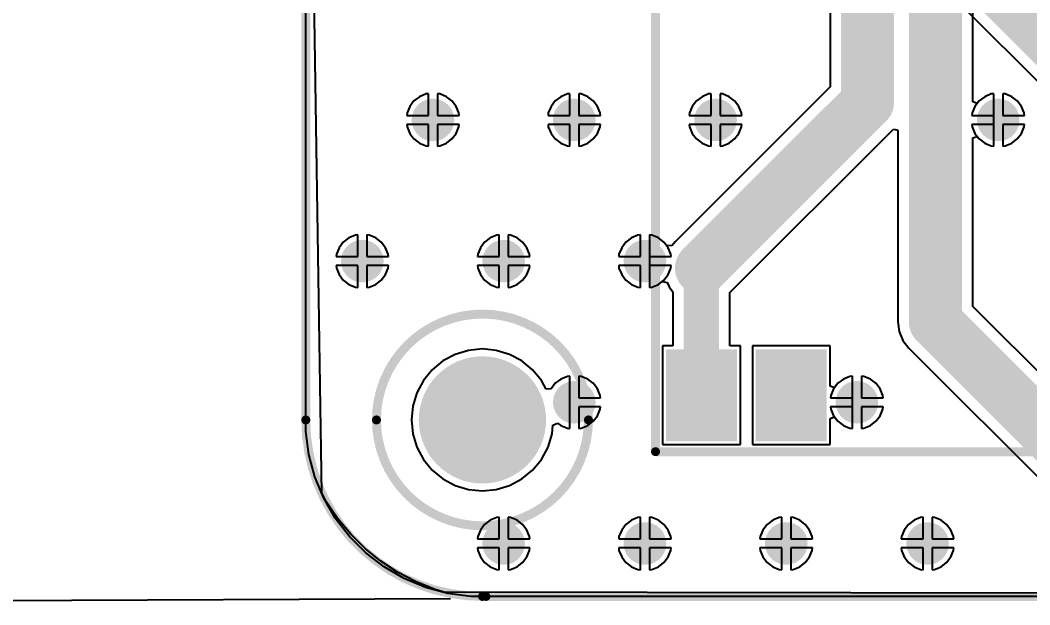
# Model space of a CAD drawing. Header units: millimetres. Extents: x -37 to 96, y -3 to 87.
# Drawn here: x -8.08 to 20.49, y -2.74 to 13.83 of the extents above; entities that cross this region are included whole.
import ezdxf

# ---------------------------------------------------------------- set-up
doc = ezdxf.new("R2010")
doc.units = ezdxf.units.MM
doc.layers.add('AM_5', color=3, linetype='Continuous', lineweight=25)
for name, color, linetype in [('BottomLayer', 5, 'Continuous'), ('BottomSolder', 6, 'Continuous'), ('Mechanical1', 6, 'Continuous'), ('MultiLayer', 9, 'Continuous'), ('PadHoleLayer', 156, 'Continuous'), ('TopLayer', 1, 'Continuous'), ('TopOverlay', 2, 'Continuous'), ('TopPaste', 8, 'Continuous'), ('TopSolder', 216, 'Continuous'), ('ViaHoleLayer', 16, 'Continuous')]:
    doc.layers.add(name, color=color, linetype=linetype)
doc.dimstyles.new('AM_ISO$0', dxfattribs={"dimtxt": 3.5, "dimasz": 3.5, "dimexe": 1, "dimexo": 1, "dimgap": 1.5, "dimtad": 1, "dimdsep": 46, "dimtxsty": 'Standard', "dimcen": 0, "dimclrd": 256, "dimclre": 256, "dimclrt": 2, "dimadec": 0, "dimazin": 2, "dimtp": 0.1, "dimtm": 0.1, "dimtfac": 0.71, "dimtdec": 3, "dimtmove": 0, "dimatfit": 3, "dimfxl": 1, "dimlwd": -1, "dimlwe": -1, "dimarcsym": 1})

# ---------------------------------------------------------------- blocks, each defined once
blk = doc.blocks.new('TMR1SM_SMD_27')
at = {"layer": 'TopLayer'}
for points in [[(-17.3, 14.34), (-14.9, 14.34), (-17.3, 16.14), (-14.9, 16.14)], [(-1.2, 14.34), (1.2, 14.34), (-1.2, 16.14), (1.2, 16.14)], [(-17.3, 11.8), (-14.9, 11.8), (-17.3, 13.6), (-14.9, 13.6)], [(-1.2, 11.8), (1.2, 11.8), (-1.2, 13.6), (1.2, 13.6)], [(-1.2, 1.64), (1.2, 1.64), (-1.2, 3.44), (1.2, 3.44)], [(-17.3, -0.9), (-14.9, -0.9), (-17.3, 0.9), (-14.9, 0.9)], [(-1.2, -0.9), (1.2, -0.9), (-1.2, 0.9), (1.2, 0.9)]]:
    blk.add_solid(points, dxfattribs=at)
at = {"layer": 'TopOverlay', "const_width": 0.254}
for points in [[(1.6, 16.5), (-17.7, 16.5)], [(-17.7, -1.3), (-17.7, 16.5)], [(1.6, -1.3), (1.6, 16.5)], [(-17.2, -1.3), (-17.7, -1.3)], [(1.6, -1.3), (-17.2, -1.3)]]:
    blk.add_lwpolyline(points, dxfattribs=at)
at = {"layer": 'TopOverlay', "const_width": 0.127}
for points in [[(-17.764, 16.5, 1), (-17.637, 16.5, 1)], [(-17.764, 16.5, 1), (-17.637, 16.5, 1)], [(1.536, 16.5, 1), (1.663, 16.5, 1)], [(1.536, 16.5, 1), (1.663, 16.5, 1)], [(-17.764, -1.3, 1), (-17.637, -1.3, 1)], [(-17.764, -1.3, 1), (-17.637, -1.3, 1)], [(-17.264, -1.3, 1), (-17.137, -1.3, 1)], [(-17.264, -1.3, 1), (-17.137, -1.3, 1)], [(1.536, -1.3, 1), (1.663, -1.3, 1)], [(1.536, -1.3, 1), (1.663, -1.3, 1)]]:
    blk.add_lwpolyline(points, format="xyb", close=True, dxfattribs=at)
at = {"layer": 'TopPaste'}
for points in [[(-17.3, 14.34), (-14.9, 14.34), (-17.3, 16.14), (-14.9, 16.14)], [(-1.2, 14.34), (1.2, 14.34), (-1.2, 16.14), (1.2, 16.14)], [(-17.3, 11.8), (-14.9, 11.8), (-17.3, 13.6), (-14.9, 13.6)], [(-1.2, 11.8), (1.2, 11.8), (-1.2, 13.6), (1.2, 13.6)], [(-1.2, 1.64), (1.2, 1.64), (-1.2, 3.44), (1.2, 3.44)], [(-17.3, -0.9), (-14.9, -0.9), (-17.3, 0.9), (-14.9, 0.9)], [(-1.2, -0.9), (1.2, -0.9), (-1.2, 0.9), (1.2, 0.9)]]:
    blk.add_solid(points, dxfattribs=at)
at = {"layer": 'TopSolder'}
for points in [[(-17.402, 14.238), (-14.798, 14.238), (-17.402, 16.242), (-14.798, 16.242)], [(-1.302, 14.238), (1.302, 14.238), (-1.302, 16.242), (1.302, 16.242)], [(-17.402, 11.698), (-14.798, 11.698), (-17.402, 13.702), (-14.798, 13.702)], [(-1.302, 11.698), (1.302, 11.698), (-1.302, 13.702), (1.302, 13.702)], [(-1.302, 1.538), (1.302, 1.538), (-1.302, 3.542), (1.302, 3.542)], [(-17.402, -1.002), (-14.798, -1.002), (-17.402, 1.002), (-14.798, 1.002)], [(-1.302, -1.002), (1.302, -1.002), (-1.302, 1.002), (1.302, 1.002)]]:
    blk.add_solid(points, dxfattribs=at)
blk = doc.blocks.new('*D63')
at = {"layer": 'AM_5', "linetype": 'ByBlock', "transparency": 16777216}
for p, q in [((3.836, 59.996), (-36.662, 59.825)), ((-35.647, 56.329), (-35.413, 0.766)), ((4.1, -2.568), (-36.398, -2.739))]:
    blk.add_line(p, q, dxfattribs=at)
at = {"layer": 'AM_5', "transparency": 16777216}
for points in [[(-35.064, 56.332), (-36.23, 56.327), (-35.662, 59.829)], [(-34.829, 0.768), (-35.996, 0.763), (-35.398, -2.734)]]:
    blk.add_solid(points, dxfattribs=at)
at = {"layer": 'Defpoints', "color": 0, "transparency": 16777216}
for p in [(4.836, 60), (5.1, -2.564), (-35.398, -2.734)]:
    blk.add_point(p, dxfattribs=at)
at = {"layer": 'AM_5', "color": 2, "transparency": 16777216, "insert": (-32.28, 28.561), "char_height": 3.5, "attachment_point": 5, "rotation": 270.2416}
blk.add_mtext('62.56', dxfattribs=at)

msp = doc.modelspace()

# ---------------------------------------------------------------- linework, layer by layer
at = {"layer": 'BottomLayer'}
for p, q in [((0, 2.5), (0, 30.194)), ((7.272, 25.531), (28.748, 4.054)), ((3.403, 11.735), (3.22, 11.659)), ((3.473, 11.744), (3.403, 11.735)), ((3.473, 11.127), (3.473, 11.744)), ((3.797, 11.735), (3.727, 11.744)), ((3.727, 11.744), (3.727, 11.127)), ((3.98, 11.659), (3.797, 11.735)), ((7.403, 11.735), (7.22, 11.659)), ((7.473, 11.744), (7.403, 11.735)), ((7.473, 11.127), (7.473, 11.744)), ((7.797, 11.735), (7.727, 11.744)), ((7.727, 11.744), (7.727, 11.127)), ((7.98, 11.659), (7.797, 11.735)), ((11.403, 11.735), (11.22, 11.659)), ((11.473, 11.744), (11.403, 11.735)), ((11.473, 11.127), (11.473, 11.744)), ((11.797, 11.735), (11.727, 11.744)), ((11.727, 11.744), (11.727, 11.127)), ((11.98, 11.659), (11.797, 11.735)), ((19.403, 11.735), (19.22, 11.659)), ((19.473, 11.744), (19.403, 11.735)), ((19.473, 11.127), (19.473, 11.744)), ((19.797, 11.735), (19.727, 11.744)), ((19.727, 11.744), (19.727, 11.127)), ((19.98, 11.659), (19.797, 11.735)), ((3.062, 11.538), (2.941, 11.38)), ((3.22, 11.659), (3.062, 11.538)), ((4.138, 11.538), (3.98, 11.659)), ((4.259, 11.38), (4.138, 11.538)), ((7.062, 11.538), (6.941, 11.38)), ((7.22, 11.659), (7.062, 11.538)), ((8.138, 11.538), (7.98, 11.659)), ((8.259, 11.38), (8.138, 11.538)), ((11.062, 11.538), (10.941, 11.38)), ((11.22, 11.659), (11.062, 11.538)), ((12.138, 11.538), (11.98, 11.659)), ((12.259, 11.38), (12.138, 11.538)), ((19.062, 11.538), (18.941, 11.38)), ((19.22, 11.659), (19.062, 11.538)), ((20.138, 11.538), (19.98, 11.659)), ((20.259, 11.38), (20.138, 11.538)), ((2.865, 11.197), (2.856, 11.127)), ((2.941, 11.38), (2.865, 11.197)), ((4.335, 11.197), (4.259, 11.38)), ((4.344, 11.127), (4.335, 11.197)), ((6.865, 11.197), (6.856, 11.127)), ((6.941, 11.38), (6.865, 11.197)), ((8.335, 11.197), (8.259, 11.38)), ((8.344, 11.127), (8.335, 11.197)), ((10.865, 11.197), (10.856, 11.127)), ((10.941, 11.38), (10.865, 11.197)), ((12.335, 11.197), (12.259, 11.38)), ((12.344, 11.127), (12.335, 11.197)), ((18.865, 11.197), (18.856, 11.127)), ((18.941, 11.38), (18.865, 11.197)), ((20.335, 11.197), (20.259, 11.38)), ((20.344, 11.127), (20.335, 11.197)), ((2.856, 11.127), (3.473, 11.127)), ((3.473, 10.873), (2.856, 10.873)), ((2.856, 10.873), (2.865, 10.803)), ((3.473, 10.256), (3.473, 10.873)), ((3.727, 11.127), (4.344, 11.127)), ((4.344, 10.873), (3.727, 10.873)), ((3.727, 10.873), (3.727, 10.256)), ((4.335, 10.803), (4.344, 10.873)), ((6.856, 11.127), (7.473, 11.127)), ((7.473, 10.873), (6.856, 10.873)), ((6.856, 10.873), (6.865, 10.803)), ((7.473, 10.256), (7.473, 10.873)), ((7.727, 11.127), (8.344, 11.127)), ((8.344, 10.873), (7.727, 10.873)), ((7.727, 10.873), (7.727, 10.256)), ((8.335, 10.803), (8.344, 10.873)), ((10.856, 11.127), (11.473, 11.127)), ((11.473, 10.873), (10.856, 10.873)), ((10.856, 10.873), (10.865, 10.803)), ((11.473, 10.256), (11.473, 10.873)), ((11.727, 11.127), (12.344, 11.127)), ((12.344, 10.873), (11.727, 10.873)), ((11.727, 10.873), (11.727, 10.256)), ((12.335, 10.803), (12.344, 10.873)), ((18.856, 11.127), (19.473, 11.127)), ((19.473, 10.873), (18.856, 10.873)), ((18.856, 10.873), (18.865, 10.803)), ((19.473, 10.256), (19.473, 10.873)), ((19.727, 11.127), (20.344, 11.127)), ((20.344, 10.873), (19.727, 10.873)), ((19.727, 10.873), (19.727, 10.256)), ((20.335, 10.803), (20.344, 10.873)), ((2.865, 10.803), (2.941, 10.62)), ((2.941, 10.62), (3.062, 10.462)), ((4.138, 10.462), (4.259, 10.62)), ((4.259, 10.62), (4.335, 10.803)), ((6.865, 10.803), (6.941, 10.62)), ((6.941, 10.62), (7.062, 10.462)), ((8.138, 10.462), (8.259, 10.62)), ((8.259, 10.62), (8.335, 10.803)), ((10.865, 10.803), (10.941, 10.62)), ((10.941, 10.62), (11.062, 10.462)), ((12.138, 10.462), (12.259, 10.62)), ((12.259, 10.62), (12.335, 10.803)), ((18.865, 10.803), (18.941, 10.62)), ((18.941, 10.62), (19.062, 10.462)), ((20.138, 10.462), (20.259, 10.62)), ((20.259, 10.62), (20.335, 10.803)), ((3.062, 10.462), (3.22, 10.341)), ((3.22, 10.341), (3.403, 10.265)), ((3.797, 10.265), (3.98, 10.341)), ((3.98, 10.341), (4.138, 10.462)), ((7.062, 10.462), (7.22, 10.341)), ((7.22, 10.341), (7.403, 10.265)), ((7.797, 10.265), (7.98, 10.341)), ((7.98, 10.341), (8.138, 10.462)), ((11.062, 10.462), (11.22, 10.341)), ((11.22, 10.341), (11.403, 10.265)), ((11.797, 10.265), (11.98, 10.341)), ((11.98, 10.341), (12.138, 10.462)), ((19.062, 10.462), (19.22, 10.341)), ((19.22, 10.341), (19.403, 10.265)), ((19.797, 10.265), (19.98, 10.341)), ((19.98, 10.341), (20.138, 10.462)), ((3.403, 10.265), (3.473, 10.256)), ((3.727, 10.256), (3.797, 10.265)), ((7.403, 10.265), (7.473, 10.256)), ((7.727, 10.256), (7.797, 10.265)), ((11.403, 10.265), (11.473, 10.256)), ((11.727, 10.256), (11.797, 10.265)), ((19.403, 10.265), (19.473, 10.256)), ((19.727, 10.256), (19.797, 10.265)), ((1.403, 7.735), (1.22, 7.659)), ((1.473, 7.744), (1.403, 7.735)), ((1.473, 7.127), (1.473, 7.744)), ((1.797, 7.735), (1.727, 7.744)), ((1.727, 7.744), (1.727, 7.127)), ((1.98, 7.659), (1.797, 7.735)), ((5.403, 7.735), (5.22, 7.659)), ((5.473, 7.744), (5.403, 7.735)), ((5.473, 7.127), (5.473, 7.744)), ((5.797, 7.735), (5.727, 7.744)), ((5.727, 7.744), (5.727, 7.127)), ((5.98, 7.659), (5.797, 7.735)), ((9.403, 7.735), (9.22, 7.659)), ((9.473, 7.744), (9.403, 7.735)), ((9.473, 7.127), (9.473, 7.744)), ((9.797, 7.735), (9.727, 7.744)), ((9.727, 7.744), (9.727, 7.127)), ((9.98, 7.659), (9.797, 7.735)), ((1.062, 7.538), (0.941, 7.38)), ((1.22, 7.659), (1.062, 7.538)), ((2.138, 7.538), (1.98, 7.659)), ((2.259, 7.38), (2.138, 7.538)), ((5.062, 7.538), (4.941, 7.38)), ((5.22, 7.659), (5.062, 7.538)), ((6.138, 7.538), (5.98, 7.659)), ((6.259, 7.38), (6.138, 7.538)), ((9.062, 7.538), (8.941, 7.38)), ((9.22, 7.659), (9.062, 7.538)), ((10.138, 7.538), (9.98, 7.659)), ((10.259, 7.38), (10.138, 7.538)), ((0.865, 7.197), (0.856, 7.127)), ((0.941, 7.38), (0.865, 7.197)), ((2.335, 7.197), (2.259, 7.38)), ((2.344, 7.127), (2.335, 7.197)), ((4.865, 7.197), (4.856, 7.127)), ((4.941, 7.38), (4.865, 7.197)), ((6.335, 7.197), (6.259, 7.38)), ((6.344, 7.127), (6.335, 7.197)), ((8.865, 7.197), (8.856, 7.127)), ((8.941, 7.38), (8.865, 7.197)), ((10.335, 7.197), (10.259, 7.38)), ((10.344, 7.127), (10.335, 7.197)), ((0.856, 7.127), (1.473, 7.127)), ((1.473, 6.873), (0.856, 6.873)), ((0.856, 6.873), (0.865, 6.803)), ((1.473, 6.256), (1.473, 6.873)), ((1.727, 7.127), (2.344, 7.127)), ((2.344, 6.873), (1.727, 6.873)), ((1.727, 6.873), (1.727, 6.256)), ((2.335, 6.803), (2.344, 6.873)), ((4.856, 7.127), (5.473, 7.127)), ((5.473, 6.873), (4.856, 6.873)), ((4.856, 6.873), (4.865, 6.803)), ((5.473, 6.256), (5.473, 6.873)), ((5.727, 7.127), (6.344, 7.127)), ((6.344, 6.873), (5.727, 6.873)), ((5.727, 6.873), (5.727, 6.256)), ((6.335, 6.803), (6.344, 6.873)), ((8.856, 7.127), (9.473, 7.127)), ((9.473, 6.873), (8.856, 6.873)), ((8.856, 6.873), (8.865, 6.803)), ((9.473, 6.256), (9.473, 6.873)), ((9.727, 7.127), (10.344, 7.127)), ((10.344, 6.873), (9.727, 6.873)), ((9.727, 6.873), (9.727, 6.256)), ((10.335, 6.803), (10.344, 6.873)), ((0.865, 6.803), (0.941, 6.62)), ((0.941, 6.62), (1.062, 6.462)), ((2.138, 6.462), (2.259, 6.62)), ((2.259, 6.62), (2.335, 6.803)), ((4.865, 6.803), (4.941, 6.62)), ((4.941, 6.62), (5.062, 6.462)), ((6.138, 6.462), (6.259, 6.62)), ((6.259, 6.62), (6.335, 6.803)), ((8.865, 6.803), (8.941, 6.62)), ((8.941, 6.62), (9.062, 6.462)), ((10.138, 6.462), (10.259, 6.62)), ((10.259, 6.62), (10.335, 6.803)), ((1.062, 6.462), (1.22, 6.341)), ((1.22, 6.341), (1.403, 6.265)), ((1.797, 6.265), (1.98, 6.341)), ((1.98, 6.341), (2.138, 6.462)), ((5.062, 6.462), (5.22, 6.341)), ((5.22, 6.341), (5.403, 6.265)), ((5.797, 6.265), (5.98, 6.341)), ((5.98, 6.341), (6.138, 6.462)), ((9.062, 6.462), (9.22, 6.341)), ((9.22, 6.341), (9.403, 6.265)), ((9.797, 6.265), (9.98, 6.341)), ((9.98, 6.341), (10.138, 6.462)), ((1.403, 6.265), (1.473, 6.256)), ((1.727, 6.256), (1.797, 6.265)), ((5.403, 6.265), (5.473, 6.256)), ((5.727, 6.256), (5.797, 6.265)), ((9.403, 6.265), (9.473, 6.256)), ((9.727, 6.256), (9.797, 6.265)), ((4.231, 4.357), (3.883, 4.171)), ((4.608, 4.471), (4.231, 4.357)), ((5, 4.51), (4.608, 4.471)), ((5.392, 4.471), (5, 4.51)), ((5.769, 4.357), (5.392, 4.471)), ((6.117, 4.171), (5.769, 4.357)), ((3.883, 4.171), (3.579, 3.921)), ((6.421, 3.921), (6.117, 4.171)), ((3.579, 3.921), (3.329, 3.617)), ((6.671, 3.617), (6.421, 3.921)), ((7.403, 3.735), (7.22, 3.659)), ((7.473, 3.744), (7.403, 3.735)), ((7.473, 3), (7.473, 3.744)), ((7.797, 3.735), (7.727, 3.744)), ((7.727, 3.744), (7.727, 3.127)), ((7.98, 3.659), (7.797, 3.735)), ((15.403, 3.735), (15.22, 3.659)), ((15.473, 3.744), (15.403, 3.735)), ((15.473, 3.127), (15.473, 3.744)), ((15.797, 3.735), (15.727, 3.744)), ((15.727, 3.744), (15.727, 3.127)), ((15.98, 3.659), (15.797, 3.735)), ((3.329, 3.617), (3.143, 3.269)), ((6.801, 3.373), (6.671, 3.617)), ((7.062, 3.538), (6.941, 3.38)), ((7.22, 3.659), (7.062, 3.538)), ((8.138, 3.538), (7.98, 3.659)), ((8.259, 3.38), (8.138, 3.538)), ((15.062, 3.538), (14.941, 3.38)), ((15.22, 3.659), (15.062, 3.538)), ((16.138, 3.538), (15.98, 3.659)), ((16.259, 3.38), (16.138, 3.538)), ((3.143, 3.269), (3.029, 2.892)), ((6.941, 3.38), (6.801, 3.373)), ((6.941, 3.38), (6.941, 3.38)), ((8.335, 3.197), (8.259, 3.38)), ((8.344, 3.127), (8.335, 3.197)), ((14.865, 3.197), (14.856, 3.127)), ((14.941, 3.38), (14.865, 3.197)), ((16.335, 3.197), (16.259, 3.38)), ((16.344, 3.127), (16.335, 3.197)), ((3.029, 2.892), (2.99, 2.5)), ((7.473, 2.256), (7.473, 3)), ((7.727, 3.127), (8.344, 3.127)), ((8.344, 2.873), (7.727, 2.873)), ((7.727, 2.873), (7.727, 2.256)), ((8.335, 2.803), (8.344, 2.873)), ((14.856, 3.127), (15.473, 3.127)), ((15.473, 2.873), (14.856, 2.873)), ((14.856, 2.873), (14.865, 2.803)), ((15.473, 2.256), (15.473, 2.873)), ((15.727, 3.127), (16.344, 3.127)), ((16.344, 2.873), (15.727, 2.873)), ((15.727, 2.873), (15.727, 2.256)), ((16.335, 2.803), (16.344, 2.873)), ((8.138, 2.462), (8.259, 2.62)), ((8.259, 2.62), (8.335, 2.803)), ((14.865, 2.803), (14.941, 2.62)), ((14.941, 2.62), (15.062, 2.462)), ((16.138, 2.462), (16.259, 2.62)), ((16.259, 2.62), (16.335, 2.803)), ((0, 2.172), (0, 2.5)), ((0, 2.5), (0, 2.5)), ((2.99, 2.5), (3.029, 2.108)), ((6.971, 2.108), (6.995, 2.354)), ((6.995, 2.354), (7.129, 2.411)), ((7.129, 2.411), (7.22, 2.341)), ((7.22, 2.341), (7.403, 2.265)), ((7.797, 2.265), (7.98, 2.341)), ((7.98, 2.341), (8.138, 2.462)), ((15.062, 2.462), (15.22, 2.341)), ((15.22, 2.341), (15.403, 2.265)), ((15.797, 2.265), (15.98, 2.341)), ((15.98, 2.341), (16.138, 2.462)), ((0.086, 1.522), (0, 2.172)), ((3.029, 2.108), (3.143, 1.731)), ((6.857, 1.731), (6.971, 2.108)), ((7.403, 2.265), (7.473, 2.256)), ((7.727, 2.256), (7.797, 2.265)), ((15.403, 2.265), (15.473, 2.256)), ((15.727, 2.256), (15.797, 2.265)), ((3.143, 1.731), (3.329, 1.383)), ((6.671, 1.383), (6.857, 1.731)), ((0.255, 0.889), (0.086, 1.522)), ((3.329, 1.383), (3.579, 1.079)), ((6.421, 1.079), (6.671, 1.383)), ((0.506, 0.284), (0.255, 0.889)), ((3.579, 1.079), (3.883, 0.829)), ((6.117, 0.829), (6.421, 1.079)), ((3.883, 0.829), (4.231, 0.643)), ((4.231, 0.643), (4.608, 0.529)), ((5.392, 0.529), (5.769, 0.643)), ((5.769, 0.643), (6.117, 0.829)), ((4.608, 0.529), (5, 0.49)), ((5, 0.49), (5.392, 0.529)), ((0.834, -0.284), (0.506, 0.284)), ((1.233, -0.804), (0.834, -0.284)), ((5.403, -0.265), (5.22, -0.341)), ((5.473, -0.256), (5.403, -0.265)), ((5.473, -0.873), (5.473, -0.256)), ((5.797, -0.265), (5.727, -0.256)), ((5.727, -0.256), (5.727, -0.873)), ((5.98, -0.341), (5.797, -0.265)), ((9.403, -0.265), (9.22, -0.341)), ((9.473, -0.256), (9.403, -0.265)), ((9.473, -0.873), (9.473, -0.256)), ((9.797, -0.265), (9.727, -0.256)), ((9.727, -0.256), (9.727, -0.873)), ((9.98, -0.341), (9.797, -0.265)), ((13.403, -0.265), (13.22, -0.341)), ((13.473, -0.256), (13.403, -0.265)), ((13.473, -0.873), (13.473, -0.256)), ((13.797, -0.265), (13.727, -0.256)), ((13.727, -0.256), (13.727, -0.873)), ((13.98, -0.341), (13.797, -0.265)), ((17.403, -0.265), (17.22, -0.341)), ((17.473, -0.256), (17.403, -0.265)), ((17.473, -0.873), (17.473, -0.256)), ((17.797, -0.265), (17.727, -0.256)), ((17.727, -0.256), (17.727, -0.873)), ((17.98, -0.341), (17.797, -0.265)), ((5.062, -0.462), (4.941, -0.62)), ((5.22, -0.341), (5.062, -0.462)), ((6.138, -0.462), (5.98, -0.341)), ((6.259, -0.62), (6.138, -0.462)), ((9.062, -0.462), (8.941, -0.62)), ((9.22, -0.341), (9.062, -0.462)), ((10.138, -0.462), (9.98, -0.341)), ((10.259, -0.62), (10.138, -0.462)), ((13.062, -0.462), (12.941, -0.62)), ((13.22, -0.341), (13.062, -0.462)), ((14.138, -0.462), (13.98, -0.341)), ((14.259, -0.62), (14.138, -0.462)), ((17.062, -0.462), (16.941, -0.62)), ((17.22, -0.341), (17.062, -0.462)), ((18.138, -0.462), (17.98, -0.341)), ((18.259, -0.62), (18.138, -0.462)), ((1.696, -1.267), (1.233, -0.804)), ((4.865, -0.803), (4.856, -0.873)), ((4.941, -0.62), (4.865, -0.803)), ((6.335, -0.803), (6.259, -0.62)), ((6.344, -0.873), (6.335, -0.803)), ((8.865, -0.803), (8.856, -0.873)), ((8.941, -0.62), (8.865, -0.803)), ((10.335, -0.803), (10.259, -0.62)), ((10.344, -0.873), (10.335, -0.803)), ((12.865, -0.803), (12.856, -0.873)), ((12.941, -0.62), (12.865, -0.803)), ((14.335, -0.803), (14.259, -0.62)), ((14.344, -0.873), (14.335, -0.803)), ((16.865, -0.803), (16.856, -0.873)), ((16.941, -0.62), (16.865, -0.803)), ((18.335, -0.803), (18.259, -0.62)), ((18.344, -0.873), (18.335, -0.803)), ((4.856, -0.873), (5.473, -0.873)), ((5.473, -1.127), (4.856, -1.127)), ((4.856, -1.127), (4.865, -1.197)), ((5.473, -1.744), (5.473, -1.127)), ((5.727, -0.873), (6.344, -0.873)), ((6.344, -1.127), (5.727, -1.127)), ((5.727, -1.127), (5.727, -1.744)), ((6.335, -1.197), (6.344, -1.127)), ((8.856, -0.873), (9.473, -0.873)), ((9.473, -1.127), (8.856, -1.127)), ((8.856, -1.127), (8.865, -1.197)), ((9.473, -1.744), (9.473, -1.127)), ((9.727, -0.873), (10.344, -0.873)), ((10.344, -1.127), (9.727, -1.127)), ((9.727, -1.127), (9.727, -1.744)), ((10.335, -1.197), (10.344, -1.127)), ((12.856, -0.873), (13.473, -0.873)), ((13.473, -1.127), (12.856, -1.127)), ((12.856, -1.127), (12.865, -1.197)), ((13.473, -1.744), (13.473, -1.127)), ((13.727, -0.873), (14.344, -0.873)), ((14.344, -1.127), (13.727, -1.127)), ((13.727, -1.127), (13.727, -1.744)), ((14.335, -1.197), (14.344, -1.127)), ((16.856, -0.873), (17.473, -0.873)), ((17.473, -1.127), (16.856, -1.127)), ((16.856, -1.127), (16.865, -1.197)), ((17.473, -1.744), (17.473, -1.127)), ((17.727, -0.873), (18.344, -0.873)), ((18.344, -1.127), (17.727, -1.127)), ((17.727, -1.127), (17.727, -1.744)), ((18.335, -1.197), (18.344, -1.127)), ((2.216, -1.666), (1.696, -1.267)), ((4.865, -1.197), (4.941, -1.38)), ((4.941, -1.38), (5.062, -1.538)), ((6.138, -1.538), (6.259, -1.38)), ((6.259, -1.38), (6.335, -1.197)), ((8.865, -1.197), (8.941, -1.38)), ((8.941, -1.38), (9.062, -1.538)), ((10.138, -1.538), (10.259, -1.38)), ((10.259, -1.38), (10.335, -1.197)), ((12.865, -1.197), (12.941, -1.38)), ((12.941, -1.38), (13.062, -1.538)), ((14.138, -1.538), (14.259, -1.38)), ((14.259, -1.38), (14.335, -1.197)), ((16.865, -1.197), (16.941, -1.38)), ((16.941, -1.38), (17.062, -1.538)), ((18.138, -1.538), (18.259, -1.38)), ((18.259, -1.38), (18.335, -1.197)), ((2.784, -1.994), (2.216, -1.666)), ((5.062, -1.538), (5.22, -1.659)), ((5.22, -1.659), (5.403, -1.735)), ((5.797, -1.735), (5.98, -1.659)), ((5.98, -1.659), (6.138, -1.538)), ((9.062, -1.538), (9.22, -1.659)), ((9.22, -1.659), (9.403, -1.735)), ((9.797, -1.735), (9.98, -1.659)), ((9.98, -1.659), (10.138, -1.538)), ((13.062, -1.538), (13.22, -1.659)), ((13.22, -1.659), (13.403, -1.735)), ((13.797, -1.735), (13.98, -1.659)), ((13.98, -1.659), (14.138, -1.538)), ((17.062, -1.538), (17.22, -1.659)), ((17.22, -1.659), (17.403, -1.735)), ((17.797, -1.735), (17.98, -1.659)), ((17.98, -1.659), (18.138, -1.538)), ((3.389, -2.245), (2.784, -1.994)), ((5.403, -1.735), (5.473, -1.744)), ((5.727, -1.744), (5.797, -1.735)), ((9.403, -1.735), (9.473, -1.744)), ((9.727, -1.744), (9.797, -1.735)), ((13.403, -1.735), (13.473, -1.744)), ((13.727, -1.744), (13.797, -1.735)), ((17.403, -1.735), (17.473, -1.744)), ((17.727, -1.744), (17.797, -1.735)), ((4.022, -2.414), (3.389, -2.245)), ((4.672, -2.5), (4.022, -2.414)), ((5, -2.5), (4.672, -2.5)), ((69, -2.5), (5, -2.5))]:
    msp.add_line(p, q, dxfattribs=at)
at = {"layer": 'BottomLayer', "const_width": 1.5}
msp.add_lwpolyline([(7.2, 27.1), (29.7, 4.6)], dxfattribs=at)
at = {"layer": 'BottomLayer'}
for points, const_width in [([(3.35, 11, 1), (3.85, 11, 1)], 0.5), ([(7.35, 11, 1), (7.85, 11, 1)], 0.5), ([(11.35, 11, 1), (11.85, 11, 1)], 0.5), ([(19.35, 11, 1), (19.85, 11, 1)], 0.5), ([(1.35, 7, 1), (1.85, 7, 1)], 0.5), ([(5.35, 7, 1), (5.85, 7, 1)], 0.5), ([(9.35, 7, 1), (9.85, 7, 1)], 0.5), ([(4.15, 2.5, 1), (5.85, 2.5, 1)], 1.7), ([(7.35, 3, 1), (7.85, 3, 1)], 0.5), ([(15.35, 3, 1), (15.85, 3, 1)], 0.5), ([(5.35, -1, 1), (5.85, -1, 1)], 0.5), ([(9.35, -1, 1), (9.85, -1, 1)], 0.5), ([(13.35, -1, 1), (13.85, -1, 1)], 0.5), ([(17.35, -1, 1), (17.85, -1, 1)], 0.5)]:
    msp.add_lwpolyline(points, format="xyb", close=True, dxfattribs=dict(at, const_width=const_width))
at = {"layer": 'BottomSolder'}
for points, const_width in [([(3.299, 11, 1), (3.901, 11, 1)], 0.602), ([(7.299, 11, 1), (7.901, 11, 1)], 0.602), ([(11.299, 11, 1), (11.901, 11, 1)], 0.602), ([(19.299, 11, 1), (19.901, 11, 1)], 0.602), ([(1.299, 7, 1), (1.901, 7, 1)], 0.602), ([(5.299, 7, 1), (5.901, 7, 1)], 0.602), ([(9.299, 7, 1), (9.901, 7, 1)], 0.602), ([(4.099, 2.5, 1), (5.901, 2.5, 1)], 1.802), ([(7.299, 3, 1), (7.901, 3, 1)], 0.602), ([(15.299, 3, 1), (15.901, 3, 1)], 0.602), ([(5.299, -1, 1), (5.901, -1, 1)], 0.602), ([(9.299, -1, 1), (9.901, -1, 1)], 0.602), ([(13.299, -1, 1), (13.901, -1, 1)], 0.602), ([(17.299, -1, 1), (17.901, -1, 1)], 0.602)]:
    msp.add_lwpolyline(points, format="xyb", close=True, dxfattribs=dict(at, const_width=const_width))
at = {"layer": 'Mechanical1', "const_width": 0.254}
for points in [[(0, 2.5), (0, 55.1)], [(5.1, -2.5), (90.1, -2.5)]]:
    msp.add_lwpolyline(points, dxfattribs=at)
at = {"layer": 'Mechanical1', "const_width": 0.127}
for points in [[(-0.064, 2.5, 1), (0.063, 2.5, 1)], [(-0.063, 2.5, 1), (0.064, 2.5, 1)], [(4.937, -2.5, 1), (5.064, -2.5, 1)], [(5.036, -2.5, 1), (5.163, -2.5, 1)]]:
    msp.add_lwpolyline(points, format="xyb", close=True, dxfattribs=at)
at = {"layer": 'Mechanical1', "const_width": 0.254}
msp.add_lwpolyline([(5, -2.5, -0.414214), (0, 2.5)], format="xyb", dxfattribs=at)
at = {"layer": 'MultiLayer'}
for points, const_width in [([(3.35, 11, 1), (3.85, 11, 1)], 0.5), ([(7.35, 11, 1), (7.85, 11, 1)], 0.5), ([(11.35, 11, 1), (11.85, 11, 1)], 0.5), ([(19.35, 11, 1), (19.85, 11, 1)], 0.5), ([(1.35, 7, 1), (1.85, 7, 1)], 0.5), ([(5.35, 7, 1), (5.85, 7, 1)], 0.5), ([(9.35, 7, 1), (9.85, 7, 1)], 0.5), ([(4.15, 2.5, 1), (5.85, 2.5, 1)], 1.7), ([(7.35, 3, 1), (7.85, 3, 1)], 0.5), ([(15.35, 3, 1), (15.85, 3, 1)], 0.5), ([(5.35, -1, 1), (5.85, -1, 1)], 0.5), ([(9.35, -1, 1), (9.85, -1, 1)], 0.5), ([(13.35, -1, 1), (13.85, -1, 1)], 0.5), ([(17.35, -1, 1), (17.85, -1, 1)], 0.5)]:
    msp.add_lwpolyline(points, format="xyb", close=True, dxfattribs=dict(at, const_width=const_width))
at = {"layer": 'PadHoleLayer', "const_width": 1.7}
msp.add_lwpolyline([(4.15, 2.5, 1), (5.85, 2.5, 1)], format="xyb", close=True, dxfattribs=at)
at = {"layer": 'TopLayer'}
for p, q in [((0.452, 0.424), (0.006, 30.004)), ((14.841, 24.768), (14.841, 11.939)), ((18.88, 11.509), (18.88, 18.491)), ((3.403, 11.735), (3.22, 11.659)), ((3.473, 11.744), (3.403, 11.735)), ((3.473, 11.127), (3.473, 11.744)), ((3.797, 11.735), (3.727, 11.744)), ((3.727, 11.744), (3.727, 11.127)), ((3.98, 11.659), (3.797, 11.735)), ((7.403, 11.735), (7.22, 11.659)), ((7.473, 11.744), (7.403, 11.735)), ((7.473, 11.127), (7.473, 11.744)), ((7.797, 11.735), (7.727, 11.744)), ((7.727, 11.744), (7.727, 11.127)), ((7.98, 11.659), (7.797, 11.735)), ((14.841, 11.939), (10.451, 7.549)), ((11.403, 11.735), (11.22, 11.659)), ((11.473, 11.744), (11.403, 11.735)), ((11.473, 11.127), (11.473, 11.744)), ((11.797, 11.735), (11.727, 11.744)), ((11.727, 11.744), (11.727, 11.127)), ((11.98, 11.659), (11.797, 11.735)), ((19.403, 11.735), (19.22, 11.659)), ((19.473, 11.744), (19.403, 11.735)), ((19.473, 11), (19.473, 11.744)), ((19.797, 11.735), (19.727, 11.744)), ((19.727, 11.744), (19.727, 11.127)), ((19.98, 11.659), (19.797, 11.735)), ((3.062, 11.538), (2.941, 11.38)), ((3.22, 11.659), (3.062, 11.538)), ((4.138, 11.538), (3.98, 11.659)), ((4.259, 11.38), (4.138, 11.538)), ((7.062, 11.538), (6.941, 11.38)), ((7.22, 11.659), (7.062, 11.538)), ((8.138, 11.538), (7.98, 11.659)), ((8.259, 11.38), (8.138, 11.538)), ((11.062, 11.538), (10.941, 11.38)), ((11.22, 11.659), (11.062, 11.538)), ((12.138, 11.538), (11.98, 11.659)), ((12.259, 11.38), (12.138, 11.538)), ((19.007, 11.466), (18.88, 11.509)), ((19.062, 11.538), (19.007, 11.466)), ((19.22, 11.659), (19.062, 11.538)), ((20.138, 11.538), (19.98, 11.659)), ((20.259, 11.38), (20.138, 11.538)), ((2.865, 11.197), (2.856, 11.127)), ((2.941, 11.38), (2.865, 11.197)), ((4.335, 11.197), (4.259, 11.38)), ((4.344, 11.127), (4.335, 11.197)), ((6.865, 11.197), (6.856, 11.127)), ((6.941, 11.38), (6.865, 11.197)), ((8.335, 11.197), (8.259, 11.38)), ((8.344, 11.127), (8.335, 11.197)), ((10.865, 11.197), (10.856, 11.127)), ((10.941, 11.38), (10.865, 11.197)), ((12.335, 11.197), (12.259, 11.38)), ((12.344, 11.127), (12.335, 11.197)), ((20.335, 11.197), (20.259, 11.38)), ((20.344, 11.127), (20.335, 11.197)), ((2.856, 11.127), (3.473, 11.127)), ((3.473, 10.873), (2.856, 10.873)), ((2.856, 10.873), (2.865, 10.803)), ((3.473, 10.256), (3.473, 10.873)), ((3.727, 11.127), (4.344, 11.127)), ((4.344, 10.873), (3.727, 10.873)), ((3.727, 10.873), (3.727, 10.256)), ((4.335, 10.803), (4.344, 10.873)), ((6.856, 11.127), (7.473, 11.127)), ((7.473, 10.873), (6.856, 10.873)), ((6.856, 10.873), (6.865, 10.803)), ((7.473, 10.256), (7.473, 10.873)), ((7.727, 11.127), (8.344, 11.127)), ((8.344, 10.873), (7.727, 10.873)), ((7.727, 10.873), (7.727, 10.256)), ((8.335, 10.803), (8.344, 10.873)), ((10.856, 11.127), (11.473, 11.127)), ((11.473, 10.873), (10.856, 10.873)), ((10.856, 10.873), (10.865, 10.803)), ((11.473, 10.256), (11.473, 10.873)), ((11.727, 11.127), (12.344, 11.127)), ((12.344, 10.873), (11.727, 10.873)), ((11.727, 10.873), (11.727, 10.256)), ((12.335, 10.803), (12.344, 10.873)), ((19.473, 10.256), (19.473, 11)), ((19.727, 11.127), (20.344, 11.127)), ((20.344, 10.873), (19.727, 10.873)), ((19.727, 10.873), (19.727, 10.256)), ((20.335, 10.803), (20.344, 10.873)), ((2.865, 10.803), (2.941, 10.62)), ((2.941, 10.62), (3.062, 10.462)), ((4.138, 10.462), (4.259, 10.62)), ((4.259, 10.62), (4.335, 10.803)), ((6.865, 10.803), (6.941, 10.62)), ((6.941, 10.62), (7.062, 10.462)), ((8.138, 10.462), (8.259, 10.62)), ((8.259, 10.62), (8.335, 10.803)), ((10.865, 10.803), (10.941, 10.62)), ((10.941, 10.62), (11.062, 10.462)), ((12.007, 6.109), (16.635, 10.738)), ((12.138, 10.462), (12.259, 10.62)), ((12.259, 10.62), (12.335, 10.803)), ((16.635, 10.738), (16.732, 10.723)), ((16.732, 10.723), (16.762, 10.713)), ((16.762, 10.713), (16.762, 5.279)), ((20.138, 10.462), (20.259, 10.62)), ((20.259, 10.62), (20.335, 10.803)), ((3.062, 10.462), (3.22, 10.341)), ((3.22, 10.341), (3.403, 10.265)), ((3.797, 10.265), (3.98, 10.341)), ((3.98, 10.341), (4.138, 10.462)), ((7.062, 10.462), (7.22, 10.341)), ((7.22, 10.341), (7.403, 10.265)), ((7.797, 10.265), (7.98, 10.341)), ((7.98, 10.341), (8.138, 10.462)), ((11.062, 10.462), (11.22, 10.341)), ((11.22, 10.341), (11.403, 10.265)), ((11.797, 10.265), (11.98, 10.341)), ((11.98, 10.341), (12.138, 10.462)), ((18.88, 10.491), (19.007, 10.534)), ((18.88, 5.717), (18.88, 10.491)), ((19.007, 10.534), (19.062, 10.462)), ((19.062, 10.462), (19.22, 10.341)), ((19.22, 10.341), (19.403, 10.265)), ((19.797, 10.265), (19.98, 10.341)), ((19.98, 10.341), (20.138, 10.462)), ((3.403, 10.265), (3.473, 10.256)), ((3.727, 10.256), (3.797, 10.265)), ((7.403, 10.265), (7.473, 10.256)), ((7.727, 10.256), (7.797, 10.265)), ((11.403, 10.265), (11.473, 10.256)), ((11.727, 10.256), (11.797, 10.265)), ((19.403, 10.265), (19.473, 10.256)), ((19.727, 10.256), (19.797, 10.265)), ((1.403, 7.735), (1.22, 7.659)), ((1.473, 7.744), (1.403, 7.735)), ((1.473, 7.127), (1.473, 7.744)), ((1.797, 7.735), (1.727, 7.744)), ((1.727, 7.744), (1.727, 7.127)), ((1.98, 7.659), (1.797, 7.735)), ((5.403, 7.735), (5.22, 7.659)), ((5.473, 7.744), (5.403, 7.735)), ((5.473, 7.127), (5.473, 7.744)), ((5.797, 7.735), (5.727, 7.744)), ((5.727, 7.744), (5.727, 7.127)), ((5.98, 7.659), (5.797, 7.735)), ((9.403, 7.735), (9.22, 7.659)), ((9.473, 7.744), (9.403, 7.735)), ((9.473, 7.127), (9.473, 7.744)), ((9.797, 7.735), (9.727, 7.744)), ((9.727, 7.744), (9.727, 7)), ((9.98, 7.659), (9.797, 7.735)), ((1.062, 7.538), (0.941, 7.38)), ((1.22, 7.659), (1.062, 7.538)), ((2.138, 7.538), (1.98, 7.659)), ((2.259, 7.38), (2.138, 7.538)), ((5.062, 7.538), (4.941, 7.38)), ((5.22, 7.659), (5.062, 7.538)), ((6.138, 7.538), (5.98, 7.659)), ((6.259, 7.38), (6.138, 7.538)), ((9.062, 7.538), (8.941, 7.38)), ((9.22, 7.659), (9.062, 7.538)), ((10.138, 7.538), (9.98, 7.659)), ((10.21, 7.443), (10.138, 7.538)), ((10.363, 7.437), (10.21, 7.443)), ((10.366, 7.438), (10.363, 7.437)), ((10.451, 7.549), (10.366, 7.438)), ((0.865, 7.197), (0.856, 7.127)), ((0.941, 7.38), (0.865, 7.197)), ((2.335, 7.197), (2.259, 7.38)), ((2.344, 7.127), (2.335, 7.197)), ((4.865, 7.197), (4.856, 7.127)), ((4.941, 7.38), (4.865, 7.197)), ((6.335, 7.197), (6.259, 7.38)), ((6.344, 7.127), (6.335, 7.197)), ((8.865, 7.197), (8.856, 7.127)), ((8.941, 7.38), (8.865, 7.197)), ((0.856, 7.127), (1.473, 7.127)), ((1.473, 6.873), (0.856, 6.873)), ((0.856, 6.873), (0.865, 6.803)), ((1.473, 6.256), (1.473, 6.873)), ((1.727, 7.127), (2.344, 7.127)), ((2.344, 6.873), (1.727, 6.873)), ((1.727, 6.873), (1.727, 6.256)), ((2.335, 6.803), (2.344, 6.873)), ((4.856, 7.127), (5.473, 7.127)), ((5.473, 6.873), (4.856, 6.873)), ((4.856, 6.873), (4.865, 6.803)), ((5.473, 6.256), (5.473, 6.873)), ((5.727, 7.127), (6.344, 7.127)), ((6.344, 6.873), (5.727, 6.873)), ((5.727, 6.873), (5.727, 6.256)), ((6.335, 6.803), (6.344, 6.873)), ((8.856, 7.127), (9.473, 7.127)), ((9.473, 6.873), (8.856, 6.873)), ((8.856, 6.873), (8.865, 6.803)), ((9.473, 6.256), (9.473, 6.873)), ((9.727, 7), (9.727, 6.256)), ((0.865, 6.803), (0.941, 6.62)), ((0.941, 6.62), (1.062, 6.462)), ((2.138, 6.462), (2.259, 6.62)), ((2.259, 6.62), (2.335, 6.803)), ((4.865, 6.803), (4.941, 6.62)), ((4.941, 6.62), (5.062, 6.462)), ((6.138, 6.462), (6.259, 6.62)), ((6.259, 6.62), (6.335, 6.803)), ((8.865, 6.803), (8.941, 6.62)), ((8.941, 6.62), (9.062, 6.462)), ((1.062, 6.462), (1.22, 6.341)), ((1.22, 6.341), (1.403, 6.265)), ((1.797, 6.265), (1.98, 6.341)), ((1.98, 6.341), (2.138, 6.462)), ((5.062, 6.462), (5.22, 6.341)), ((5.22, 6.341), (5.403, 6.265)), ((5.797, 6.265), (5.98, 6.341)), ((5.98, 6.341), (6.138, 6.462)), ((9.062, 6.462), (9.22, 6.341)), ((9.22, 6.341), (9.403, 6.265)), ((9.797, 6.265), (9.98, 6.341)), ((9.98, 6.341), (10.083, 6.42)), ((10.083, 6.42), (10.233, 6.392)), ((10.233, 6.392), (10.283, 6.27)), ((1.403, 6.265), (1.473, 6.256)), ((1.727, 6.256), (1.797, 6.265)), ((5.403, 6.265), (5.473, 6.256)), ((5.727, 6.256), (5.797, 6.265)), ((9.403, 6.265), (9.473, 6.256)), ((9.727, 6.256), (9.797, 6.265)), ((10.283, 6.27), (10.393, 6.127)), ((10.393, 6.127), (10.393, 4.6)), ((12.007, 4.6), (12.007, 6.109)), ((22.673, 1.925), (18.88, 5.717)), ((16.762, 5.279), (16.762, 5.279)), ((16.762, 5.279), (16.798, 5.005)), ((16.798, 5.005), (16.904, 4.749)), ((10.393, 4.6), (10.1, 4.6)), ((10.1, 4.6), (10.1, 1.8)), ((12.3, 4.6), (12.007, 4.6)), ((12.3, 1.8), (12.3, 4.6)), ((14.84, 4.6), (12.64, 4.6)), ((12.64, 4.6), (12.64, 1.8)), ((14.84, 3.455), (14.84, 4.6)), ((16.904, 4.749), (17.072, 4.53)), ((4.231, 4.357), (3.883, 4.171)), ((4.608, 4.471), (4.231, 4.357)), ((5, 4.51), (4.608, 4.471)), ((5.392, 4.471), (5, 4.51)), ((5.769, 4.357), (5.392, 4.471)), ((6.117, 4.171), (5.769, 4.357)), ((17.072, 4.53), (21.731, -0.129)), ((3.883, 4.171), (3.579, 3.921)), ((6.421, 3.921), (6.117, 4.171)), ((3.579, 3.921), (3.329, 3.617)), ((6.671, 3.617), (6.421, 3.921)), ((7.403, 3.735), (7.22, 3.659)), ((7.473, 3.744), (7.403, 3.735)), ((7.473, 3), (7.473, 3.744)), ((7.797, 3.735), (7.727, 3.744)), ((7.727, 3.744), (7.727, 3.127)), ((7.98, 3.659), (7.797, 3.735)), ((15.403, 3.735), (15.22, 3.659)), ((15.473, 3.744), (15.403, 3.735)), ((15.473, 3), (15.473, 3.744)), ((15.797, 3.735), (15.727, 3.744)), ((15.727, 3.744), (15.727, 3.127)), ((15.98, 3.659), (15.797, 3.735)), ((3.329, 3.617), (3.143, 3.269)), ((6.801, 3.373), (6.671, 3.617)), ((7.062, 3.538), (6.941, 3.38)), ((7.22, 3.659), (7.062, 3.538)), ((8.138, 3.538), (7.98, 3.659)), ((8.259, 3.38), (8.138, 3.538)), ((14.967, 3.414), (14.84, 3.455)), ((15.062, 3.538), (14.967, 3.414)), ((15.22, 3.659), (15.062, 3.538)), ((16.138, 3.538), (15.98, 3.659)), ((16.259, 3.38), (16.138, 3.538)), ((3.143, 3.269), (3.029, 2.892)), ((6.941, 3.38), (6.801, 3.373)), ((6.941, 3.38), (6.941, 3.38)), ((8.335, 3.197), (8.259, 3.38)), ((8.344, 3.127), (8.335, 3.197)), ((16.335, 3.197), (16.259, 3.38)), ((16.344, 3.127), (16.335, 3.197)), ((3.029, 2.892), (2.99, 2.5)), ((7.473, 2.256), (7.473, 3)), ((7.727, 3.127), (8.344, 3.127)), ((8.344, 2.873), (7.727, 2.873)), ((7.727, 2.873), (7.727, 2.256)), ((8.335, 2.803), (8.344, 2.873)), ((15.473, 2.256), (15.473, 3)), ((15.727, 3.127), (16.344, 3.127)), ((16.344, 2.873), (15.727, 2.873)), ((15.727, 2.873), (15.727, 2.256)), ((16.335, 2.803), (16.344, 2.873)), ((8.138, 2.462), (8.259, 2.62)), ((8.259, 2.62), (8.335, 2.803)), ((14.84, 2.545), (14.967, 2.586)), ((14.967, 2.586), (15.062, 2.462)), ((16.138, 2.462), (16.259, 2.62)), ((16.259, 2.62), (16.335, 2.803)), ((2.99, 2.5), (3.029, 2.108)), ((6.971, 2.108), (6.995, 2.354)), ((6.995, 2.354), (7.129, 2.411)), ((7.129, 2.411), (7.22, 2.341)), ((7.22, 2.341), (7.403, 2.265)), ((7.797, 2.265), (7.98, 2.341)), ((7.98, 2.341), (8.138, 2.462)), ((14.84, 1.8), (14.84, 2.545)), ((15.062, 2.462), (15.22, 2.341)), ((15.22, 2.341), (15.403, 2.265)), ((15.797, 2.265), (15.98, 2.341)), ((15.98, 2.341), (16.138, 2.462)), ((3.029, 2.108), (3.143, 1.731)), ((6.857, 1.731), (6.971, 2.108)), ((7.403, 2.265), (7.473, 2.256)), ((7.727, 2.256), (7.797, 2.265)), ((15.403, 2.265), (15.473, 2.256)), ((15.727, 2.256), (15.797, 2.265)), ((3.143, 1.731), (3.329, 1.383)), ((6.671, 1.383), (6.857, 1.731)), ((10.1, 1.8), (12.3, 1.8)), ((12.64, 1.8), (14.84, 1.8)), ((3.329, 1.383), (3.579, 1.079)), ((6.421, 1.079), (6.671, 1.383)), ((3.579, 1.079), (3.883, 0.829)), ((6.117, 0.829), (6.421, 1.079)), ((3.883, 0.829), (4.231, 0.643)), ((4.231, 0.643), (4.608, 0.529)), ((5.392, 0.529), (5.769, 0.643)), ((5.769, 0.643), (6.117, 0.829)), ((0.587, 0.172), (0.452, 0.424)), ((4.608, 0.529), (5, 0.49)), ((5, 0.49), (5.392, 0.529)), ((0.907, -0.301), (0.587, 0.172)), ((5.403, -0.265), (5.22, -0.341)), ((5.473, -0.256), (5.403, -0.265)), ((5.473, -0.873), (5.473, -0.256)), ((5.797, -0.265), (5.727, -0.256)), ((5.727, -0.256), (5.727, -0.873)), ((5.98, -0.341), (5.797, -0.265)), ((9.403, -0.265), (9.22, -0.341)), ((9.473, -0.256), (9.403, -0.265)), ((9.473, -0.873), (9.473, -0.256)), ((9.797, -0.265), (9.727, -0.256)), ((9.727, -0.256), (9.727, -0.873)), ((9.98, -0.341), (9.797, -0.265)), ((13.403, -0.265), (13.22, -0.341)), ((13.473, -0.256), (13.403, -0.265)), ((13.473, -0.873), (13.473, -0.256)), ((13.797, -0.265), (13.727, -0.256)), ((13.727, -0.256), (13.727, -0.873)), ((13.98, -0.341), (13.797, -0.265)), ((17.403, -0.265), (17.22, -0.341)), ((17.473, -0.256), (17.403, -0.265)), ((17.473, -0.873), (17.473, -0.256)), ((17.797, -0.265), (17.727, -0.256)), ((17.727, -0.256), (17.727, -0.873)), ((17.98, -0.341), (17.797, -0.265)), ((1.271, -0.74), (0.907, -0.301)), ((5.062, -0.462), (4.941, -0.62)), ((5.22, -0.341), (5.062, -0.462)), ((6.138, -0.462), (5.98, -0.341)), ((6.259, -0.62), (6.138, -0.462)), ((9.062, -0.462), (8.941, -0.62)), ((9.22, -0.341), (9.062, -0.462)), ((10.138, -0.462), (9.98, -0.341)), ((10.259, -0.62), (10.138, -0.462)), ((13.062, -0.462), (12.941, -0.62)), ((13.22, -0.341), (13.062, -0.462)), ((14.138, -0.462), (13.98, -0.341)), ((14.259, -0.62), (14.138, -0.462)), ((17.062, -0.462), (16.941, -0.62)), ((17.22, -0.341), (17.062, -0.462)), ((18.138, -0.462), (17.98, -0.341)), ((18.259, -0.62), (18.138, -0.462)), ((1.677, -1.142), (1.271, -0.74)), ((4.865, -0.803), (4.856, -0.873)), ((4.941, -0.62), (4.865, -0.803)), ((6.335, -0.803), (6.259, -0.62)), ((6.344, -0.873), (6.335, -0.803)), ((8.865, -0.803), (8.856, -0.873)), ((8.941, -0.62), (8.865, -0.803)), ((10.335, -0.803), (10.259, -0.62)), ((10.344, -0.873), (10.335, -0.803)), ((12.865, -0.803), (12.856, -0.873)), ((12.941, -0.62), (12.865, -0.803)), ((14.335, -0.803), (14.259, -0.62)), ((14.344, -0.873), (14.335, -0.803)), ((16.865, -0.803), (16.856, -0.873)), ((16.941, -0.62), (16.865, -0.803)), ((18.335, -0.803), (18.259, -0.62)), ((18.344, -0.873), (18.335, -0.803)), ((2.121, -1.502), (1.677, -1.142)), ((4.856, -0.873), (5.473, -0.873)), ((5.473, -1.127), (4.856, -1.127)), ((4.856, -1.127), (4.865, -1.197)), ((5.473, -1.744), (5.473, -1.127)), ((5.727, -0.873), (6.344, -0.873)), ((6.344, -1.127), (5.727, -1.127)), ((5.727, -1.127), (5.727, -1.744)), ((6.335, -1.197), (6.344, -1.127)), ((8.856, -0.873), (9.473, -0.873)), ((9.473, -1.127), (8.856, -1.127)), ((8.856, -1.127), (8.865, -1.197)), ((9.473, -1.744), (9.473, -1.127)), ((9.727, -0.873), (10.344, -0.873)), ((10.344, -1.127), (9.727, -1.127)), ((9.727, -1.127), (9.727, -1.744)), ((10.335, -1.197), (10.344, -1.127)), ((12.856, -0.873), (13.473, -0.873)), ((13.473, -1.127), (12.856, -1.127)), ((12.856, -1.127), (12.865, -1.197)), ((13.473, -1.744), (13.473, -1.127)), ((13.727, -0.873), (14.344, -0.873)), ((14.344, -1.127), (13.727, -1.127)), ((13.727, -1.127), (13.727, -1.744)), ((14.335, -1.197), (14.344, -1.127)), ((16.856, -0.873), (17.473, -0.873)), ((17.473, -1.127), (16.856, -1.127)), ((16.856, -1.127), (16.865, -1.197)), ((17.473, -1.744), (17.473, -1.127)), ((17.727, -0.873), (18.344, -0.873)), ((18.344, -1.127), (17.727, -1.127)), ((17.727, -1.127), (17.727, -1.744)), ((18.335, -1.197), (18.344, -1.127)), ((4.865, -1.197), (4.941, -1.38)), ((4.941, -1.38), (5.062, -1.538)), ((6.138, -1.538), (6.259, -1.38)), ((6.259, -1.38), (6.335, -1.197)), ((8.865, -1.197), (8.941, -1.38)), ((8.941, -1.38), (9.062, -1.538)), ((10.138, -1.538), (10.259, -1.38)), ((10.259, -1.38), (10.335, -1.197)), ((12.865, -1.197), (12.941, -1.38)), ((12.941, -1.38), (13.062, -1.538)), ((14.138, -1.538), (14.259, -1.38)), ((14.259, -1.38), (14.335, -1.197)), ((16.865, -1.197), (16.941, -1.38)), ((16.941, -1.38), (17.062, -1.538)), ((18.138, -1.538), (18.259, -1.38)), ((18.259, -1.38), (18.335, -1.197)), ((2.597, -1.816), (2.121, -1.502)), ((5.062, -1.538), (5.22, -1.659)), ((5.22, -1.659), (5.403, -1.735)), ((5.797, -1.735), (5.98, -1.659)), ((5.98, -1.659), (6.138, -1.538)), ((9.062, -1.538), (9.22, -1.659)), ((9.22, -1.659), (9.403, -1.735)), ((9.797, -1.735), (9.98, -1.659)), ((9.98, -1.659), (10.138, -1.538)), ((13.062, -1.538), (13.22, -1.659)), ((13.22, -1.659), (13.403, -1.735)), ((13.797, -1.735), (13.98, -1.659)), ((13.98, -1.659), (14.138, -1.538)), ((17.062, -1.538), (17.22, -1.659)), ((17.22, -1.659), (17.403, -1.735)), ((17.797, -1.735), (17.98, -1.659)), ((17.98, -1.659), (18.138, -1.538)), ((3.102, -2.082), (2.597, -1.816)), ((5.403, -1.735), (5.473, -1.744)), ((5.727, -1.744), (5.797, -1.735)), ((9.403, -1.735), (9.473, -1.744)), ((9.727, -1.744), (9.797, -1.735)), ((13.403, -1.735), (13.473, -1.744)), ((13.727, -1.744), (13.797, -1.735)), ((17.403, -1.735), (17.473, -1.744)), ((17.727, -1.744), (17.797, -1.735)), ((3.631, -2.297), (3.102, -2.082)), ((3.905, -2.379), (3.631, -2.297)), ((69, -2.499), (3.905, -2.379))]:
    msp.add_line(p, q, dxfattribs=at)
for points, const_width in [([(17.821, 5.279), (17.821, 29.6)], 1.5), ([(15.9, 11.5), (15.9, 25.3)], 1.5), ([(11.2, 6.8), (15.9, 11.5)], 1.5), ([(11.2, 3.2), (11.2, 6.8)], 1), ([(17.821, 5.279), (22.5, 0.6)], 1.5)]:
    msp.add_lwpolyline(points, dxfattribs=dict(at, const_width=const_width))
for points, const_width in [([(15.525, 11.5, 1), (16.275, 11.5, 1)], 0.75), ([(15.525, 11.5, 1), (16.275, 11.5, 1)], 0.75), ([(3.35, 11, 1), (3.85, 11, 1)], 0.5), ([(7.35, 11, 1), (7.85, 11, 1)], 0.5), ([(11.35, 11, 1), (11.85, 11, 1)], 0.5), ([(19.35, 11, 1), (19.85, 11, 1)], 0.5), ([(1.35, 7, 1), (1.85, 7, 1)], 0.5), ([(5.35, 7, 1), (5.85, 7, 1)], 0.5), ([(9.35, 7, 1), (9.85, 7, 1)], 0.5), ([(10.825, 6.8, 1), (11.575, 6.8, 1)], 0.75), ([(10.95, 6.8, 1), (11.45, 6.8, 1)], 0.5), ([(17.446, 5.279, 1), (18.196, 5.279, 1)], 0.75), ([(17.446, 5.279, 1), (18.196, 5.279, 1)], 0.75), ([(4.15, 2.5, 1), (5.85, 2.5, 1)], 1.7), ([(7.35, 3, 1), (7.85, 3, 1)], 0.5), ([(10.95, 3.2, 1), (11.45, 3.2, 1)], 0.5), ([(15.35, 3, 1), (15.85, 3, 1)], 0.5), ([(5.35, -1, 1), (5.85, -1, 1)], 0.5), ([(9.35, -1, 1), (9.85, -1, 1)], 0.5), ([(13.35, -1, 1), (13.85, -1, 1)], 0.5), ([(17.35, -1, 1), (17.85, -1, 1)], 0.5)]:
    msp.add_lwpolyline(points, format="xyb", close=True, dxfattribs=dict(at, const_width=const_width))
at = {"layer": 'TopOverlay'}
for points, const_width in [([(8, 2.5, 1), (2, 2.5, 1)], 0.254), ([(1.937, 2.5, 1), (2.064, 2.5, 1)], 0.127), ([(7.937, 2.5, 1), (8.064, 2.5, 1)], 0.127)]:
    msp.add_lwpolyline(points, format="xyb", close=True, dxfattribs=dict(at, const_width=const_width))
at = {"layer": 'TopSolder'}
for points, const_width in [([(3.299, 11, 1), (3.901, 11, 1)], 0.602), ([(7.299, 11, 1), (7.901, 11, 1)], 0.602), ([(11.299, 11, 1), (11.901, 11, 1)], 0.602), ([(19.299, 11, 1), (19.901, 11, 1)], 0.602), ([(1.299, 7, 1), (1.901, 7, 1)], 0.602), ([(5.299, 7, 1), (5.901, 7, 1)], 0.602), ([(9.299, 7, 1), (9.901, 7, 1)], 0.602), ([(4.099, 2.5, 1), (5.901, 2.5, 1)], 1.802), ([(7.299, 3, 1), (7.901, 3, 1)], 0.602), ([(15.299, 3, 1), (15.901, 3, 1)], 0.602), ([(5.299, -1, 1), (5.901, -1, 1)], 0.602), ([(9.299, -1, 1), (9.901, -1, 1)], 0.602), ([(13.299, -1, 1), (13.901, -1, 1)], 0.602), ([(17.299, -1, 1), (17.901, -1, 1)], 0.602)]:
    msp.add_lwpolyline(points, format="xyb", close=True, dxfattribs=dict(at, const_width=const_width))
at = {"layer": 'ViaHoleLayer', "const_width": 0.3}
for points in [[(3.45, 11, 1), (3.75, 11, 1)], [(7.45, 11, 1), (7.75, 11, 1)], [(11.45, 11, 1), (11.75, 11, 1)], [(19.45, 11, 1), (19.75, 11, 1)], [(1.45, 7, 1), (1.75, 7, 1)], [(5.45, 7, 1), (5.75, 7, 1)], [(9.45, 7, 1), (9.75, 7, 1)], [(7.45, 3, 1), (7.75, 3, 1)], [(15.45, 3, 1), (15.75, 3, 1)], [(5.45, -1, 1), (5.75, -1, 1)], [(9.45, -1, 1), (9.75, -1, 1)], [(13.45, -1, 1), (13.75, -1, 1)], [(17.45, -1, 1), (17.75, -1, 1)]]:
    msp.add_lwpolyline(points, format="xyb", close=True, dxfattribs=at)

# ---------------------------------------------------------------- block references
at = {"rotation": 270}
msp.add_blockref('TMR1SM_SMD_27', (11.2, 3.2), dxfattribs=at)

# ---------------------------------------------------------------- dimensions: what is measured, and where the dimension line sits
at = {"layer": 'AM_5'}
dim = msp.add_aligned_dim(p1=(4.836, 60), p2=(5.1, -2.564), distance=-40.498, dimstyle='AM_ISO$0', override={"dimpost": ''}, dxfattribs=at)
dim.commit()
dim.dimension.update_dxf_attribs({"geometry": '*D63', "text_midpoint": (-32.28, 28.561)})

doc.saveas('drawing.dxf')
